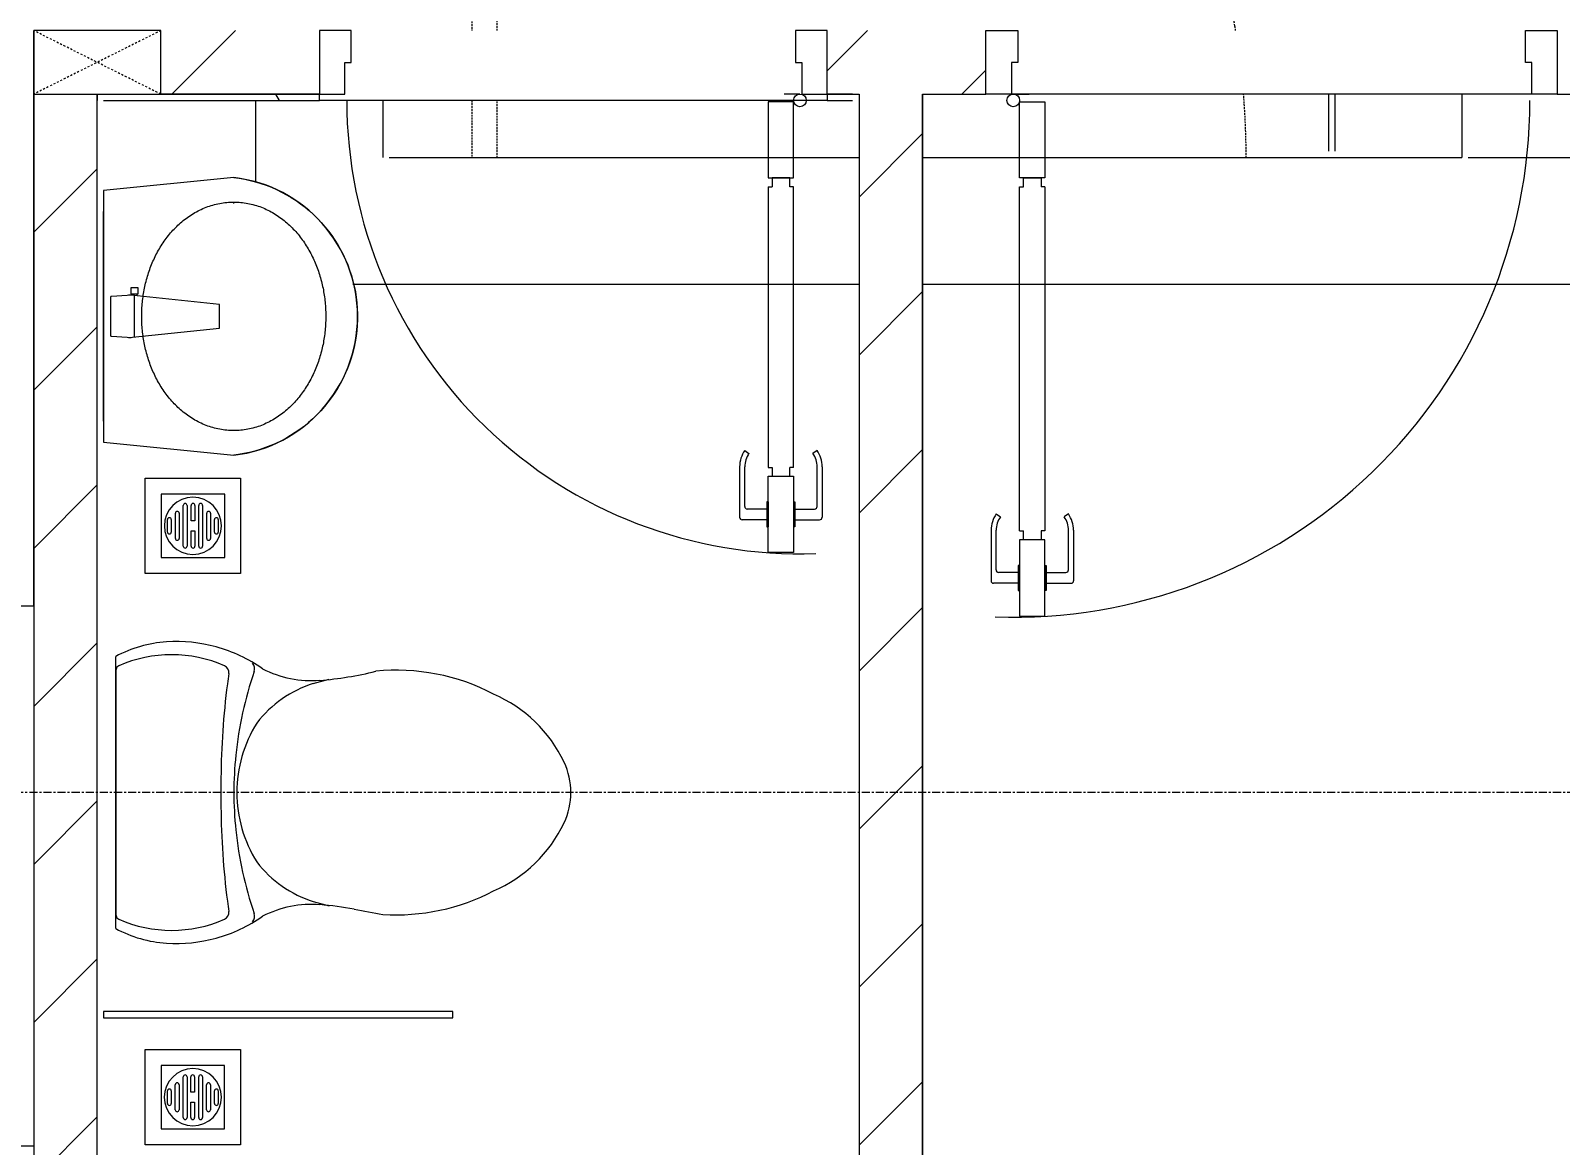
# Model space of a CAD drawing. Header units: millimetres. Extents: x 5357 to 201988, y -16345 to 109895.
# Drawn here: x 72223 to 74633, y 38681 to 40437 of the extents above; entities that cross this region are included whole.
import ezdxf

# ---------------------------------------------------------------- set-up
doc = ezdxf.new("R2010")
doc.units = ezdxf.units.MM
for name, pattern in [('Dash', [6, 3, -3]), ('Dash - Tight', [4.5, 3, -1.5]), ('Grid Line', [22.225, 12.7, -3.175, 3.175, -3.175])]:
    doc.linetypes.add(name, pattern=pattern)
for name, color, linetype, lineweight in [('0-1', 7, 'Continuous', 5), ('A-ANNO-DIMS', 211, 'Continuous', 9), ('A-ANNO-DIMS-220', 211, 'Continuous', 9), ('A-DETL-GENF-1', 53, 'Continuous', 9), ('A-DETL-GENF-3', 92, 'Dash - Tight', 9), ('A-DOOR', 31, 'Continuous', 9), ('A-DOOR-1', 53, 'Continuous', 9), ('A-FLOR-1', 10, 'Continuous', 9), ('A-GLAZ-CURT-1', 53, 'Continuous', 9), ('A-WALL', 113, 'Continuous', 9), ('A-WALL-1', 9, 'Continuous', 18), ('A-WALL-2', 53, 'Continuous', 9), ('A-WALL-PATT-1', 10, 'Continuous', 9), ('I-FURN-1', 53, 'Continuous', 9), ('I-WALL-1', 9, 'Continuous', 18), ('I-WALL-2', 53, 'Continuous', 9), ('M-EQPM', 50, 'Continuous', 9), ('M-EQPM-1', 53, 'Continuous', 9), ('P-SANR-FIXT-1', 53, 'Continuous', 9), ('P-SANR-FIXT-2', 221, 'Continuous', 9), ('S-COLS-2', 9, 'Continuous', 18), ('S-COLS-4', 53, 'Continuous', 9), ('S-COLS-HDLN-1', 53, 'Dash', 9), ('S-GRID-1', 1, 'Grid Line', 9)]:
    doc.layers.add(name, color=color, linetype=linetype, lineweight=lineweight)
doc.styles.add('Arial_4', font='arial_0.ttf', dxfattribs={"width": 0.9, "height": 660})
doc.dimstyles.new('1_Dim_chi_tiet_khu_đất_2', dxfattribs={"dimscale": 304.8, "dimtxt": 673.371204, "dimasz": 0.866142, "dimexe": 0.721785, "dimexo": 0.0625, "dimgap": 0.072178, "dimtad": 1, "dimdec": 0, "dimrnd": 5, "dimzin": 0, "dimdsep": 46, "dimtxsty": 'Arial_4', "dimblk1": 'OBLIQUE', "dimblk2": 'OBLIQUE', "dimsah": 1, "dimcen": 0.09, "dimdle": 0.721785, "dimazin": 0, "dimtfac": 1, "dimtdec": 4, "dimtix": 1, "dimtmove": 0, "dimatfit": 3, "dimfxl": 2.165354, "dimfxlon": 1, "dimtvp": 1, "dimtolj": 1, "dimtzin": 0, "dimarcsym": 2})
pattern_1 = [(45, (0, 0), (-124.4508, 124.4508), [])]

# ---------------------------------------------------------------- blocks, each defined once
blk = doc.blocks.new('NCV_TKTC_KET CAU_rvt-1-TKCS_MB SÂN ĐƯỜNG NỘI BỘ')
at = {"layer": 'A-FLOR-1'}
for p, q in [((72227.6, 40436.9), (72227.6, 40336.9)), ((72227.6, 40336.9), (72227.6, 40436.9)), ((72227.6, 40336.9), (72227.6, 40436.9)), ((72227.6, 40436.9), (72227.6, 40336.9)), ((72227.6, 40336.9), (72227.6, 39530.3)), ((72227.6, 39530.3), (72227.6, 40336.9)), ((72227.6, 39530.3), (72227.6, 40336.9)), ((72227.6, 40336.9), (72227.6, 39530.3)), ((73627.6, 40236.9), (73627.6, 40336.9)), ((73627.6, 40336.9), (73627.6, 38036.9)), ((73627.6, 40336.9), (73627.6, 40236.9)), ((73627.6, 38036.9), (73627.6, 40336.9)), ((73627.6, 38036.9), (73627.6, 40036.9)), ((73627.6, 40036.9), (73627.6, 38036.9))]:
    blk.add_line(p, q, dxfattribs=at)
blk = doc.blocks.new('DOOR_CW_01 CANH MO-PANEL KINH - DIW_01-900x2200-CỬA GỖ VÂN LAMINATE-553375-TKCS_MB SÂN ĐƯỜNG NỘI BỘ')
at = {"layer": 'A-DETL-GENF-1'}
for p, q in [((-397, -182), (-397, -62)), ((-397, -62), (-357, -62)), ((-357, -62), (-357, -182)), ((-357, -182), (-397, -182)), ((-391, -196), (-391, -182)), ((-391, -182), (-363, -182)), ((-363, -182), (-363, -196)), ((-397, -196), (-391, -196)), ((-397, -738), (-397, -196)), ((-357, -196), (-363, -196)), ((-357, -196), (-357, -738)), ((-433.9, -711.2), (-427.3, -715.8)), ((-320.1, -711.2), (-326.7, -715.8)), ((-442, -737), (-442, -816.5)), ((-434, -799.5), (-434, -737)), ((-397, -738), (-391, -738)), ((-391, -752), (-391, -738)), ((-357, -738), (-363, -738)), ((-363, -738), (-363, -752)), ((-320, -799.5), (-320, -737)), ((-312, -737), (-312, -816.5)), ((-357, -752), (-397, -752)), ((-397, -752), (-397, -872)), ((-363, -752), (-391, -752)), ((-357, -872), (-357, -752)), ((-399, -792.2), (-399, -831.8)), ((-397, -792.2), (-399, -792.2)), ((-397, -792.2), (-397, -831.8)), ((-357, -792.2), (-357, -831.8)), ((-357, -792.2), (-355, -792.2)), ((-355, -792.2), (-355, -831.8)), ((-399, -803.5), (-430, -803.5)), ((-355, -803.5), (-324, -803.5)), ((-399, -820.5), (-438, -820.5)), ((-399, -831.8), (-397, -831.8)), ((-355, -831.8), (-357, -831.8)), ((-355, -820.5), (-316, -820.5)), ((-397, -872), (-357, -872))]:
    blk.add_line(p, q, dxfattribs=at)
blk.add_circle((-407, -60), 10, dxfattribs=at)
for centre, radius, start, end in [((-407, -60), 814, 268, 0), ((-397, -737), 45, 145, 180), ((-397, -737), 37, 145, 180), ((-357, -737), 37, 0, 35), ((-357, -737), 45, 360, 35), ((-438, -816.5), 4, 180, 270), ((-430, -799.5), 4, 180, 270), ((-324, -799.5), 4, 270, 0), ((-316, -816.5), 4, 270, 0)]:
    blk.add_arc(centre, radius, start, end, dxfattribs=at)
at = {"layer": 'A-DOOR-1'}
for p, q in [((-450, -50), (-450, 50)), ((-450, 50), (-400, 50)), ((-400, 50), (-400, 0)), ((400, 0), (400, 50)), ((400, 50), (450, 50)), ((450, 50), (450, -50)), ((-410, 0), (-410, -50)), ((-400, 0), (-410, 0)), ((410, 0), (400, 0)), ((410, -50), (410, 0)), ((-410, -50), (-450, -50)), ((-407, -50), (-382, -50)), ((450, -50), (410, -50))]:
    blk.add_line(p, q, dxfattribs=at)
blk = doc.blocks.new('DOOR_CW_01 CANH MO-PANEL KINH - DIG_02-800x2200-CỬA NHÔM KÍNH-400864-TKCS_MB SÂN ĐƯỜNG NỘI BỘ')
at = {"layer": 'A-DETL-GENF-1'}
for p, q in [((-347, 772), (-307, 772)), ((-347, 652), (-347, 772)), ((-307, 772), (-307, 652)), ((-349, 731.8), (-347, 731.8)), ((-349, 692.2), (-349, 731.8)), ((-347, 692.2), (-347, 731.8)), ((-307, 692.2), (-307, 731.8)), ((-305, 731.8), (-307, 731.8)), ((-305, 692.2), (-305, 731.8)), ((-392, 637), (-392, 716.5)), ((-349, 720.5), (-388, 720.5)), ((-384, 699.5), (-384, 637)), ((-349, 703.5), (-380, 703.5)), ((-305, 720.5), (-266, 720.5)), ((-305, 703.5), (-274, 703.5)), ((-270, 699.5), (-270, 637)), ((-262, 637), (-262, 716.5)), ((-347, 692.2), (-349, 692.2)), ((-307, 692.2), (-305, 692.2)), ((-307, 652), (-347, 652)), ((-313, 652), (-341, 652)), ((-341, 652), (-341, 638)), ((-313, 638), (-313, 652)), ((-347, 638), (-341, 638)), ((-347, 638), (-347, 196)), ((-307, 638), (-313, 638)), ((-307, 196), (-307, 638)), ((-383.9, 611.2), (-377.3, 615.8)), ((-270.1, 611.2), (-276.7, 615.8)), ((-347, 196), (-341, 196)), ((-341, 196), (-341, 182)), ((-307, 196), (-313, 196)), ((-313, 182), (-313, 196)), ((-307, 182), (-347, 182)), ((-347, 182), (-347, 62)), ((-341, 182), (-313, 182)), ((-307, 62), (-307, 182)), ((-347, 62), (-307, 62))]:
    blk.add_line(p, q, dxfattribs=at)
blk.add_circle((-357, 60), 10, dxfattribs=at)
for centre, radius, start, end in [((-357, 60), 714, 360, 92), ((-388, 716.5), 4, 90, 180), ((-380, 699.5), 4, 90, 180), ((-274, 699.5), 4, 0, 90), ((-266, 716.5), 4, 0, 90), ((-347, 637), 45, 180, 215), ((-347, 637), 37, 180, 215), ((-307, 637), 37, 325, 0), ((-307, 637), 45, 325, 0)]:
    blk.add_arc(centre, radius, start, end, dxfattribs=at)
at = {"layer": 'A-DOOR-1'}
for p, q in [((-360, 50), (-400, 50)), ((-400, 50), (-400, -50)), ((-360, 0), (-360, 50)), ((-357, 50), (-332, 50)), ((400, 50), (360, 50)), ((360, 50), (360, 0)), ((400, -50), (400, 50)), ((-350, 0), (-360, 0)), ((-350, -50), (-350, 0)), ((360, 0), (350, 0)), ((350, 0), (350, -50)), ((-400, -50), (-350, -50)), ((350, -50), (400, -50))]:
    blk.add_line(p, q, dxfattribs=at)
blk = doc.blocks.new('TOILET - TOILET-400871-TKCS_MB SÂN ĐƯỜNG NỘI BỘ')
at = {"layer": 'P-SANR-FIXT-1'}
for p, q in [((-171.7, 330.3), (-178.6, 355.5)), ((171.7, 330.3), (178.6, 355.5)), ((214.2, 19), (-214.2, 19)), ((194, 19.9), (-194, 19.9))]:
    blk.add_line(p, q, dxfattribs=at)
for centre, radius, start, end in [((45.1, 528.6), 217.6, 115.2282, 156.7784), ((0, 624.4), 111.7, 64.7718, 115.2282), ((-45.1, 528.6), 217.6, 23.2216, 64.7718), ((137.1, 461.2), 329.8, 152.3122, 185.6513), ((-137.1, 461.2), 329.8, 356.3165, 27.6878), ((-1948.3, 805.1), 2171.2, 349.1051, 350.319), ((-719.2, 297.5), 544.3, 4.5441, 13.9464), ((719.2, 297.5), 544.3, 169.7121, 175.4559), ((-343.5, 327.4), 167.3, 332.62, 4.5441), ((343.5, 327.4), 167.3, 175.4559, 207.38), ((-0.4, 384), 179.5, 197.4036, 232.5964), ((0.4, 384), 179.5, 307.4036, 342.5964), ((-4, 115.7), 233.6, 144.7853, 164.7039), ((0, 416), 206.1, 237.9268, 270), ((0, 416), 206.1, 270, 302.0732), ((4, 115.7), 233.6, 15.2961, 35.2147), ((-195, 224.1), 13.8, 71.0073, 129.3276), ((0.6, 792.1), 586.9, 251.0073, 264.1678), ((-0.6, 792.1), 586.9, 275.8322, 288.9927), ((195, 224.1), 13.8, 50.6724, 108.9927), ((-189.1, 185.5), 11.7, 82.4212, 154.5895), ((178.9, 2951.3), 2778.4, 262.4212, 262.7649), ((-14.3, 1400.4), 1215.6, 262.593, 269.6026), ((0, 786.7), 581.5, 264.1678, 275.8322), ((14.3, 1400.4), 1215.6, 270.3974, 277.407), ((-178.9, 2951.3), 2778.4, 277.2351, 277.5788), ((189.1, 185.5), 11.7, 25.4105, 97.5788), ((1.9, 114.1), 239.7, 164.7039, 183.5487), ((-9.8, 107.2), 207.3, 156.2862, 203.7138), ((0, 3462.8), 3278, 269.6026, 270.3974), ((9.8, 107.2), 207.3, 336.2862, 23.7138), ((-1.9, 114.1), 239.7, 356.4513, 15.2961), ((-46.1, 111.1), 191.6, 183.5487, 208.7191), ((46.1, 111.1), 191.6, 331.2809, 356.4513), ((-193.7, 26.4), 6.48, 203.7138, 267.6832), ((193.7, 26.4), 6.48, 272.3168, 336.2862)]:
    blk.add_arc(centre, radius, start, end, dxfattribs=at)
blk = doc.blocks.new('bonruatreo - Chậu rửa-348246-TKCS_MB SÂN ĐƯỜNG NỘI BỘ')
at = {"layer": 'P-SANR-FIXT-1'}
for p, q in [((-218.6, 205), (-198.4, 0)), ((-177.8, 205), (-180.6, 205)), ((198.4, 0), (218.6, 205)), ((-198.4, 0), (198.4, 0)), ((165, 0), (-165, 0))]:
    blk.add_line(p, q, dxfattribs=at)
at = {"layer": 'P-SANR-FIXT-1', "flags": 128}
blk.add_lwpolyline([(-218.6, 205), (-217.4, 213.7), (-215.9, 222.4), (-214, 231), (-211.8, 239.5), (-209.3, 247.9), (-206.4, 256.2), (-203.2, 264.4), (-199.6, 272.5), (-195.8, 280.4), (-191.6, 288.1), (-187.1, 295.7), (-182.3, 303.1), (-177.3, 310.3), (-171.9, 317.3), (-166.3, 324.1), (-160.4, 330.6), (-154.2, 336.9), (-147.8, 342.9), (-141.2, 348.7), (-134.3, 354.2), (-127.3, 359.4), (-120, 364.4), (-112.5, 369), (-104.9, 373.4), (-97.1, 377.4), (-89.1, 381.2), (-81, 384.6), (-72.7, 387.6), (-64.4, 390.4), (-55.9, 392.8), (-47.3, 394.8), (-38.7, 396.6), (-30, 397.9), (-21.3, 399), (-12.5, 399.6), (-3.7, 400), (5.1, 399.9), (13.9, 399.6), (22.6, 398.8), (31.4, 397.8), (40.1, 396.3), (48.7, 394.5), (57.2, 392.4), (65.7, 390), (74, 387.2), (82.2, 384.1), (90.3, 380.6), (98.3, 376.8), (106.1, 372.7), (113.7, 368.3), (121.1, 363.6), (128.4, 358.7), (135.4, 353.4), (142.2, 347.8), (148.8, 342), (155.2, 335.9), (161.3, 329.6), (167.2, 323), (172.8, 316.2), (178.1, 309.2), (183.1, 302), (187.8, 294.6), (192.2, 287), (196.4, 279.2), (200.2, 271.3), (203.7, 263.2), (206.8, 255), (209.7, 246.6), (212.2, 238.2), (214.3, 229.7), (216.1, 221.1), (217.6, 212.4), (218.6, 205)], dxfattribs=at)
at = {"layer": 'P-SANR-FIXT-1'}
blk.add_arc((0, 180), 220, 6.525, 173.475, dxfattribs=at)
for points in [[(-180, 205), (-180, 212.4), (-178.6, 227.3), (-172.4, 248.8), (-162.5, 268.9), (-149.4, 287), (-133.8, 303), (-116.1, 316.6), (-96.9, 327.9), (-76.5, 336.8), (-55.2, 343.5), (-33.3, 347.9), (-11.2, 350.1), (11.1, 350.1), (33.3, 347.9), (55.2, 343.5), (76.5, 336.8), (96.9, 327.9), (116.1, 316.6), (133.8, 302.9), (149.5, 287), (162.5, 268.8), (172.4, 248.8), (178.6, 227.3), (180, 212.4), (180, 205)], [(180, 205), (180, 197.6), (178.6, 182.7), (172.4, 161.2), (162.5, 141.2), (149.5, 123), (133.8, 107.1), (116.1, 93.4), (96.9, 82.1), (76.5, 73.2), (55.2, 66.5), (33.3, 62.1), (11.1, 59.9), (-11.2, 59.9), (-33.3, 62.1), (-55.2, 66.5), (-76.5, 73.2), (-96.9, 82.1), (-116.1, 93.4), (-133.8, 107), (-149.4, 123), (-162.5, 141.1), (-172.4, 161.2), (-178.6, 182.7), (-180, 197.6), (-180, 205)]]:
    blk.add_open_spline(points, degree=3, dxfattribs=at)
at = {"layer": 'P-SANR-FIXT-2'}
for p, q in [((-18.5, 182.5), (-32.2, 52.9)), ((18.5, 182.5), (-18.5, 182.5)), ((33, 45.4), (18.5, 182.5)), ((-35.6, 54.2), (-44.7, 54.2)), ((-44.7, 54.2), (-44.7, 42.8)), ((-35.6, 52.9), (-35.6, 54.2)), ((-32.2, 52.9), (-35.6, 52.9)), ((-35.6, 44.2), (-35.6, 52.9)), ((-32.2, 52.9), (-33.1, 44.2)), ((32.7, 48.5), (-32.7, 48.5)), ((-44.7, 42.8), (-35.6, 42.8)), ((-35.6, 42.8), (-35.6, 44.2)), ((-35.6, 44.2), (-33.1, 44.2)), ((-33, 37.3), (-31.4, 12.2)), ((31.4, 12.2), (33, 37.3)), ((-30.2, 11), (30.2, 11))]:
    blk.add_line(p, q, dxfattribs=at)
for centre, radius, start, end in [((5.5, 41.4), 38.7, 175.8543, 186.034), ((-5.5, 41.4), 38.7, 353.966, 6.034), ((-30.1, 12.3), 1.3, 183.5997, 268.7722), ((30.1, 12.3), 1.3, 271.2278, 356.4003)]:
    blk.add_arc(centre, radius, start, end, dxfattribs=at)
blk = doc.blocks.new('THU NUOC - THU NUOC-V103-TKCS_MB SÂN ĐƯỜNG NỘI BỘ')
at = {"layer": 'M-EQPM-1'}
for p, q in [((-66.3, -70.6), (-66.3, 79.4)), ((-66.3, 79.4), (83.7, 79.4)), ((83.7, 79.4), (83.7, -70.6)), ((58.7, 54.4), (-41.3, 54.4)), ((-41.3, 54.4), (-41.3, -45.6)), ((58.7, -45.6), (58.7, 54.4)), ((-11, 32.1), (28.5, 32.1)), ((28.5, 26.1), (-11, 26.1)), ((-1.1, 44.5), (18.5, 44.5)), ((18.5, 38.5), (-1.1, 38.5)), ((-23.3, 19.6), (40.9, 19.6)), ((40.9, 13.6), (-23.3, 13.6)), ((-23.3, 7.2), (0.7, 7.2)), ((0.7, 1.2), (-23.3, 1.2)), ((0.7, 7.2), (0.7, 1.2)), ((16.7, 1.2), (16.7, 7.2)), ((16.7, 7.2), (40.9, 7.2)), ((40.9, 1.2), (16.7, 1.2)), ((-23.3, -4.8), (40.9, -4.8)), ((40.9, -10.8), (-23.3, -10.8)), ((-11, -17.3), (28.5, -17.3)), ((28.5, -23.3), (-11, -23.3)), ((-41.3, -45.6), (58.7, -45.6)), ((-1.1, -29.6), (18.5, -29.6)), ((18.5, -35.6), (-1.1, -35.6)), ((83.7, -70.6), (-66.3, -70.6))]:
    blk.add_line(p, q, dxfattribs=at)
for centre, radius, start, end in [((8.7, 4.4), 45, 0, 180), ((8.7, 4.4), 45, 360, 180), ((-11, 29.1), 3, 90, 270), ((-1.1, 41.5), 3, 90, 270), ((18.5, 41.5), 3, 270, 90), ((28.5, 29.1), 3, 270, 90), ((8.7, 4.4), 45, 180, 0), ((8.7, 4.4), 45, 180, 360), ((-23.3, 16.6), 3, 90, 270), ((-23.3, 4.2), 3, 90, 270), ((40.9, 16.6), 3, 270, 90), ((40.9, 4.2), 3, 270, 90), ((-23.3, -7.8), 3, 90, 270), ((-11, -20.3), 3, 90, 270), ((28.5, -20.3), 3, 270, 90), ((40.9, -7.8), 3, 270, 90), ((-1.1, -32.6), 3, 90, 270), ((18.5, -32.6), 3, 270, 90)]:
    blk.add_arc(centre, radius, start, end, dxfattribs=at)
blk = doc.blocks.new('System Panel - Glazed-947086-TKCS_MB SÂN ĐƯỜNG NỘI BỘ')
at = {"layer": 'A-GLAZ-CURT-1'}
for p, q in [((275, 5), (-275, 5)), ((-275, 5), (-275, -5)), ((275, -5), (275, 5)), ((-275, -5), (275, -5))]:
    blk.add_line(p, q, dxfattribs=at)
blk = doc.blocks.new('G1_SOF - BO TRU - 100x200-V106-TKCS_MB SÂN ĐƯỜNG NỘI BỘ')
at = {"layer": 'S-COLS-2'}
for p, q in [((50, 100), (-50, 100)), ((-50, 100), (-50, -100)), ((50, -100), (50, 100)), ((-50, -100), (50, -100))]:
    blk.add_line(p, q, dxfattribs=at)
at = {"layer": 'S-COLS-HDLN-1'}
for p, q in [((50, 100), (-50, -100)), ((-50, 100), (50, -100))]:
    blk.add_line(p, q, dxfattribs=at)
blk = doc.blocks.new('RES_BAN AN 1 - RES_BAN AN 1-V157-TKCS_MB SÂN ĐƯỜNG NỘI BỘ')
at = {"layer": 'I-FURN-1'}
for p, q in [((-425, 0), (-425, -1275)), ((425, -1275), (425, 0)), ((-761.9, -113.5), (-809.6, -115.1)), ((-809.6, -115.1), (-809.6, -536.9)), ((-761.9, -113.5), (-425, -102.3)), ((-761.9, -538.5), (-761.9, -113.5)), ((-761.9, -538.5), (-761.9, -113.5)), ((-425, -102.3), (-425, -549.7)), ((425, -102.3), (425, -549.7)), ((761.9, -113.5), (425, -102.3)), ((761.9, -538.5), (761.9, -113.5)), ((761.9, -113.5), (761.9, -538.5)), ((809.6, -115.1), (761.9, -113.5)), ((809.6, -536.9), (809.6, -115.1)), ((-809.6, -536.9), (-761.9, -538.5)), ((-425, -549.7), (-761.9, -538.5)), ((425, -549.7), (761.9, -538.5)), ((761.9, -538.5), (809.6, -536.9)), ((-809.6, -745.3), (-761.9, -743.8)), ((-809.6, -1167.2), (-809.6, -745.3)), ((-761.9, -743.8), (-425, -732.5)), ((-761.9, -1168.8), (-761.9, -743.8)), ((-761.9, -743.8), (-761.9, -1168.8)), ((-425, -732.5), (-425, -1180)), ((425, -732.5), (425, -1180)), ((761.9, -743.8), (425, -732.5)), ((761.9, -743.8), (809.6, -745.3)), ((761.9, -1168.8), (761.9, -743.8)), ((761.9, -1168.8), (761.9, -743.8)), ((809.6, -745.3), (809.6, -1167.2)), ((-761.9, -1168.8), (-809.6, -1167.2)), ((-425, -1180), (-761.9, -1168.8)), ((425, -1180), (761.9, -1168.8)), ((809.6, -1167.2), (761.9, -1168.8)), ((-425, -1275), (425, -1275))]:
    blk.add_line(p, q, dxfattribs=at)
blk = doc.blocks.new('NCV_TKTC_TANG 1_rvt-1-TKCS_MB SÂN ĐƯỜNG NỘI BỘ')
at = {"layer": 'A-WALL-PATT-1'}
h = blk.add_hatch(dxfattribs=at)
h.set_pattern_fill('FP_1', color=256, style=0, pattern_type=2)
h.set_pattern_definition(pattern_1)
h.paths.add_polyline_path([(72504.5, 40336.9), (72677.6, 40336.9), (72677.6, 40436.9), (72427.6, 40436.9), (72427.6, 40336.9)])
h.paths.add_polyline_path([(73527.6, 40336.9), (73727.6, 40336.9), (73727.6, 40436.9), (73477.6, 40436.9), (73477.6, 40336.9), (73517.6, 40336.9)])
h.paths.add_polyline_path([(77177.6, 40336.9), (77177.6, 40436.9), (75927.9, 40436.9), (75927.9, 40336.9), (77077.6, 40336.9)])
h.paths.add_polyline_path([(75562.4, 40336.9), (75727.9, 40336.9), (75727.9, 40436.9), (74627.6, 40436.9), (74627.6, 40336.9), (75315.1, 40336.9)])
h = blk.add_hatch(dxfattribs=at)
h.set_pattern_fill('FP_1', color=256, style=0, pattern_type=2)
h.set_pattern_definition(pattern_1)
h.paths.add_polyline_path([(72227.6, 36737.8), (72327.6, 36737.8), (72327.6, 37936.9), (72227.6, 37936.9), (72227.6, 36737.8)])
h.paths.add_polyline_path([(72227.6, 38036.9), (72327.6, 38036.9), (72327.6, 40336.9), (72227.6, 40336.9), (72227.6, 38392.3)])
h = blk.add_hatch(dxfattribs=at)
h.set_pattern_fill('FP_3', color=256, style=0, pattern_type=2)
h.set_pattern_definition([(0, (0, 0), (894.08, 223.52), [73.762, -596.798, 73.762, -596.798, -3576.32]), (0, (0, 0), (894.08, 223.52), [-1341.12, 73.762, -1267.358, 73.762, -596.798, -1564.64]), (0, (0, 0), (894.08, 223.52), [-3352.8, 73.762, -373.278, 73.762, -1043.838]), (120, (335.28, 111.76), (-640.614, 662.536), [73.762, -596.798, 73.762, -4173.118]), (120, (335.28, 111.76), (-640.614, 662.536), [-744.322, -596.798, 73.762, -1267.358, -2235.2]), (120, (335.28, 111.76), (-640.614, 662.536), [-2682.24, 73.762, -596.798, 73.762, -1490.878]), (120, (335.28, 111.76), (-640.614, 662.536), [-3426.562, -373.278, 73.762, -1043.838]), (240, (447.04, 558.8), (-253.466, -886.056), [73.762, -596.798, 73.762, -4173.118]), (240, (447.04, 558.8), (-253.466, -886.056), [-744.322, -596.798, 73.762, -1267.358, -2235.2]), (240, (447.04, 558.8), (-253.466, -886.056), [-2682.24, 73.762, -596.798, 73.762, -1490.878]), (240, (447.04, 558.8), (-253.466, -886.056), [-3426.562, -373.278, 73.762, -1043.838])])
h.paths.add_polyline_path([(72677.6, 40326.9), (72677.6, 40336.9), (72327.6, 40336.9), (72327.6, 40326.9), (72669.6, 40326.9)])
h.paths.add_polyline_path([(73517.6, 40326.9), (73517.6, 40336.9), (73477.6, 40336.9), (73477.6, 40326.9), (73485.6, 40326.9)])
h = blk.add_hatch(dxfattribs=at)
h.set_pattern_fill('FP_1', color=256, style=0, pattern_type=2)
h.set_pattern_definition(pattern_1)
h.paths.add_polyline_path([(73527.6, 38036.9), (73627.6, 38036.9), (73627.6, 40336.9), (73527.6, 40336.9), (73527.6, 38208.4)])
at = {"layer": 'A-FLOR-1'}
for p, q in [((72227.6, 40436.9), (72227.6, 40336.9)), ((72227.6, 40336.9), (72227.6, 39530.3))]:
    blk.add_line(p, q, dxfattribs=at)
at = {"layer": 'A-WALL-1'}
for p, q in [((72227.6, 40336.9), (72227.6, 38036.9)), ((72327.6, 38036.9), (72327.6, 40336.9)), ((73517.6, 40336.9), (73527.6, 40336.9)), ((73527.6, 40336.9), (73527.6, 38036.9)), ((73627.6, 40336.9), (73637.6, 40336.9)), ((73627.6, 38036.9), (73627.6, 40336.9))]:
    blk.add_line(p, q, dxfattribs=at)
at = {"layer": 'A-WALL-2'}
for p, q in [((72427.6, 40336.9), (72677.6, 40336.9)), ((72677.6, 40336.9), (72427.6, 40336.9)), ((73477.6, 40336.9), (73517.6, 40336.9)), ((73517.6, 40336.9), (73477.6, 40336.9)), ((73637.6, 40336.9), (73727.6, 40336.9)), ((74587.6, 40336.9), (73767.6, 40336.9)), ((74627.6, 40336.9), (75727.9, 40336.9))]:
    blk.add_line(p, q, dxfattribs=at)
at = {"layer": 'I-WALL-1'}
for p, q in [((72327.6, 40336.9), (72327.6, 40326.9)), ((72337.6, 40326.9), (72677.6, 40326.9)), ((72677.6, 40326.9), (72677.6, 40336.9)), ((73477.6, 40336.9), (73477.6, 40326.9)), ((73477.6, 40326.9), (73517.6, 40326.9))]:
    blk.add_line(p, q, dxfattribs=at)
at = {"layer": 'I-WALL-2'}
blk.add_line((73477.6, 40326.9), (72677.6, 40326.9), dxfattribs=at)
at = {"layer": 'A-DOOR-1', "rotation": 180}
blk.add_blockref('DOOR_CW_01 CANH MO-PANEL KINH - DIG_02-800x2200-CỬA NHÔM KÍNH-400864-TKCS_MB SÂN ĐƯỜNG NỘI BỘ', (73077.6, 40386.9), dxfattribs=at)
at = {"layer": 'A-DOOR-1'}
blk.add_blockref('DOOR_CW_01 CANH MO-PANEL KINH - DIW_01-900x2200-CỬA GỖ VÂN LAMINATE-553375-TKCS_MB SÂN ĐƯỜNG NỘI BỘ', (74177.6, 40386.9), dxfattribs=at)
at = {"layer": 'A-GLAZ-CURT-1'}
blk.add_blockref('System Panel - Glazed-947086-TKCS_MB SÂN ĐƯỜNG NỘI BỘ', (72612.6, 38886.9), dxfattribs=at)
at = {"layer": 'I-FURN-1', "rotation": 270.0000000000002}
blk.add_blockref('RES_BAN AN 1 - RES_BAN AN 1-V157-TKCS_MB SÂN ĐƯỜNG NỘI BỘ', (72227.6, 39105.3), dxfattribs=at)
at = {"layer": 'M-EQPM-1', "rotation": 269.9999999999994}
blk.add_blockref('THU NUOC - THU NUOC-V103-TKCS_MB SÂN ĐƯỜNG NỘI BỘ', (72473.8, 38765.7), dxfattribs=at)
at = {"layer": 'P-SANR-FIXT-1'}
for name, p, rotation in [('bonruatreo - Chậu rửa-348246-TKCS_MB SÂN ĐƯỜNG NỘI BỘ', (72337.6, 39986.9), 270.0000000000004), ('TOILET - TOILET-400871-TKCS_MB SÂN ĐƯỜNG NỘI BỘ', (72337.6, 39236.9), 269.9999999999998)]:
    blk.add_blockref(name, p, dxfattribs=dict(at, rotation=rotation))
at = {"layer": 'S-COLS-4', "rotation": 269.9999999999989}
blk.add_blockref('G1_SOF - BO TRU - 100x200-V106-TKCS_MB SÂN ĐƯỜNG NỘI BỘ', (72327.6, 40386.9), dxfattribs=at)
blk = doc.blocks.new('FD_01 - FD_01-1200x2200mm-V974-TKCS_MB SÂN ĐƯỜNG NỘI BỘ')
at = {"layer": 'A-DETL-GENF-3'}
for p, q in [((570, -100), (570, -190)), ((610, -190), (610, -100)), ((570, -300), (570, -1300)), ((610, -1300), (610, -300))]:
    blk.add_line(p, q, dxfattribs=at)
for start, end in [(180, 184.7193), (189.4386, 189.7912), (189.7912, 260.4104)]:
    blk.add_arc((610, -100), 1220, start, end, dxfattribs=at)
blk = doc.blocks.new('THU NUOC - THU NUOC-1275255-TKCS_MB SÂN ĐƯỜNG NỘI BỘ')
at = {"layer": 'M-EQPM'}
for p, q in [((-66.3, -70.6), (-66.3, 79.4)), ((-66.3, 79.4), (83.7, 79.4)), ((83.7, 79.4), (83.7, -70.6)), ((58.7, 54.4), (-41.3, 54.4)), ((-41.3, 54.4), (-41.3, -45.6)), ((58.7, -45.6), (58.7, 54.4)), ((-11, 32.1), (28.5, 32.1)), ((28.5, 26.1), (-11, 26.1)), ((-1.1, 44.5), (18.5, 44.5)), ((18.5, 38.5), (-1.1, 38.5)), ((-23.3, 19.6), (40.9, 19.6)), ((40.9, 13.6), (-23.3, 13.6)), ((-23.3, 7.2), (0.7, 7.2)), ((0.7, 1.2), (-23.3, 1.2)), ((0.7, 7.2), (0.7, 1.2)), ((16.7, 1.2), (16.7, 7.2)), ((16.7, 7.2), (40.9, 7.2)), ((40.9, 1.2), (16.7, 1.2)), ((-23.3, -4.8), (40.9, -4.8)), ((40.9, -10.8), (-23.3, -10.8)), ((-11, -17.3), (28.5, -17.3)), ((28.5, -23.3), (-11, -23.3)), ((-41.3, -45.6), (58.7, -45.6)), ((-1.1, -29.6), (18.5, -29.6)), ((18.5, -35.6), (-1.1, -35.6)), ((83.7, -70.6), (-66.3, -70.6))]:
    blk.add_line(p, q, dxfattribs=at)
for centre, radius, start, end in [((8.7, 4.4), 45, 0, 180), ((8.7, 4.4), 45, 360, 180), ((-11, 29.1), 3, 90, 270), ((-1.1, 41.5), 3, 90, 270), ((18.5, 41.5), 3, 270, 90), ((28.5, 29.1), 3, 270, 90), ((8.7, 4.4), 45, 180, 0), ((8.7, 4.4), 45, 180, 360), ((-23.3, 16.6), 3, 90, 270), ((-23.3, 4.2), 3, 90, 270), ((40.9, 16.6), 3, 270, 90), ((40.9, 4.2), 3, 270, 90), ((-23.3, -7.8), 3, 90, 270), ((-11, -20.3), 3, 90, 270), ((28.5, -20.3), 3, 270, 90), ((40.9, -7.8), 3, 270, 90), ((-1.1, -32.6), 3, 90, 270), ((18.5, -32.6), 3, 270, 90)]:
    blk.add_arc(centre, radius, start, end, dxfattribs=at)
blk = doc.blocks.new('DIMBLOCK40-TKCS_MB SÂN ĐƯỜNG NỘI BỘ')
at = {"layer": 'A-ANNO-DIMS-220'}
for p, q in [((75512, 24317.4), (75512, 44757.4)), ((74852, 44537.4), (75732, 44537.4)), ((75512, 44537.4), (74852, 44537.4)), ((74852, 24537.4), (75732, 24537.4)), ((75512, 24537.4), (74852, 24537.4))]:
    blk.add_line(p, q, dxfattribs=at)
at = {"layer": 'A-ANNO-DIMS-220', "lineweight": 25}
for p, q in [((75512, 44537.4), (75380, 44669.4)), ((75512, 44537.4), (75644, 44405.4)), ((75512, 24537.4), (75380, 24669.4)), ((75512, 24537.4), (75644, 24405.4))]:
    blk.add_line(p, q, dxfattribs=at)
at = {"layer": 'A-ANNO-DIMS-220', "color": 0, "insert": (74633.2, 33397.8), "char_height": 660, "width": 2734.923, "attachment_point": 1, "rotation": 90, "line_spacing_factor": 0.941778, "style": 'Arial_4'}
blk.add_mtext('20000', dxfattribs=at)
blk = doc.blocks.new('_Oblique')
at = {"color": 0, "linetype": 'ByBlock', "lineweight": -2}
blk.add_line((-0.5, -0.5), (0.5, 0.5), dxfattribs=at)

msp = doc.modelspace()

# ---------------------------------------------------------------- linework, layer by layer
at = {"layer": 'A-WALL'}
for p, q in [((72577.5, 40197.5), (72577.5, 40326.9)), ((72777.5, 40326.9), (72777.5, 40236.9)), ((74267.5, 40246.9), (74267.5, 40336.9)), ((74277.5, 40246.9), (74277.5, 40336.9)), ((74477.5, 40336.9), (74477.5, 40236.9)), ((72787.5, 40236.9), (73527.6, 40236.9)), ((73627.6, 40236.9), (74477.5, 40236.9)), ((74487.5, 40236.9), (77167.6, 40236.9)), ((73527.6, 40036.9), (72730.4, 40036.9)), ((76717.2, 40036.9), (73627.6, 40036.9))]:
    msp.add_line(p, q, dxfattribs=at)
at = {"layer": 'S-GRID-1'}
msp.add_line((131551.8, 39236.9), (29351.8, 39236.9), dxfattribs=at)

# ---------------------------------------------------------------- block references
at = {"layer": '0-1'}
for name in ['NCV_TKTC_KET CAU_rvt-1-TKCS_MB SÂN ĐƯỜNG NỘI BỘ', 'NCV_TKTC_TANG 1_rvt-1-TKCS_MB SÂN ĐƯỜNG NỘI BỘ']:
    msp.add_blockref(name, (0, 0), dxfattribs=at)
at = {"layer": 'A-DOOR', "rotation": 180}
msp.add_blockref('FD_01 - FD_01-1200x2200mm-V974-TKCS_MB SÂN ĐƯỜNG NỘI BỘ', (73527.5, 40136.9), dxfattribs=at)
at = {"layer": 'M-EQPM', "rotation": 89.9999999999999}
msp.add_blockref('THU NUOC - THU NUOC-1275255-TKCS_MB SÂN ĐƯỜNG NỘI BỘ', (72482.7, 39648.2), dxfattribs=at)

# ---------------------------------------------------------------- dimensions: what is measured, and where the dimension line sits
at = {"layer": 'A-ANNO-DIMS'}
dim = msp.add_linear_dim(base=(75512, 44537.4), p1=(74852, 24537.4), p2=(74852, 44537.4), angle=90, dimstyle='1_Dim_chi_tiet_khu_đất_2', override={"dimpost": '<>', "dimfxl": 20000}, dxfattribs=at)
dim.commit()
dim.dimension.update_dxf_attribs({"geometry": 'DIMBLOCK40-TKCS_MB SÂN ĐƯỜNG NỘI BỘ', "text_midpoint": (75153, 34537.4)})

doc.saveas('drawing.dxf')
